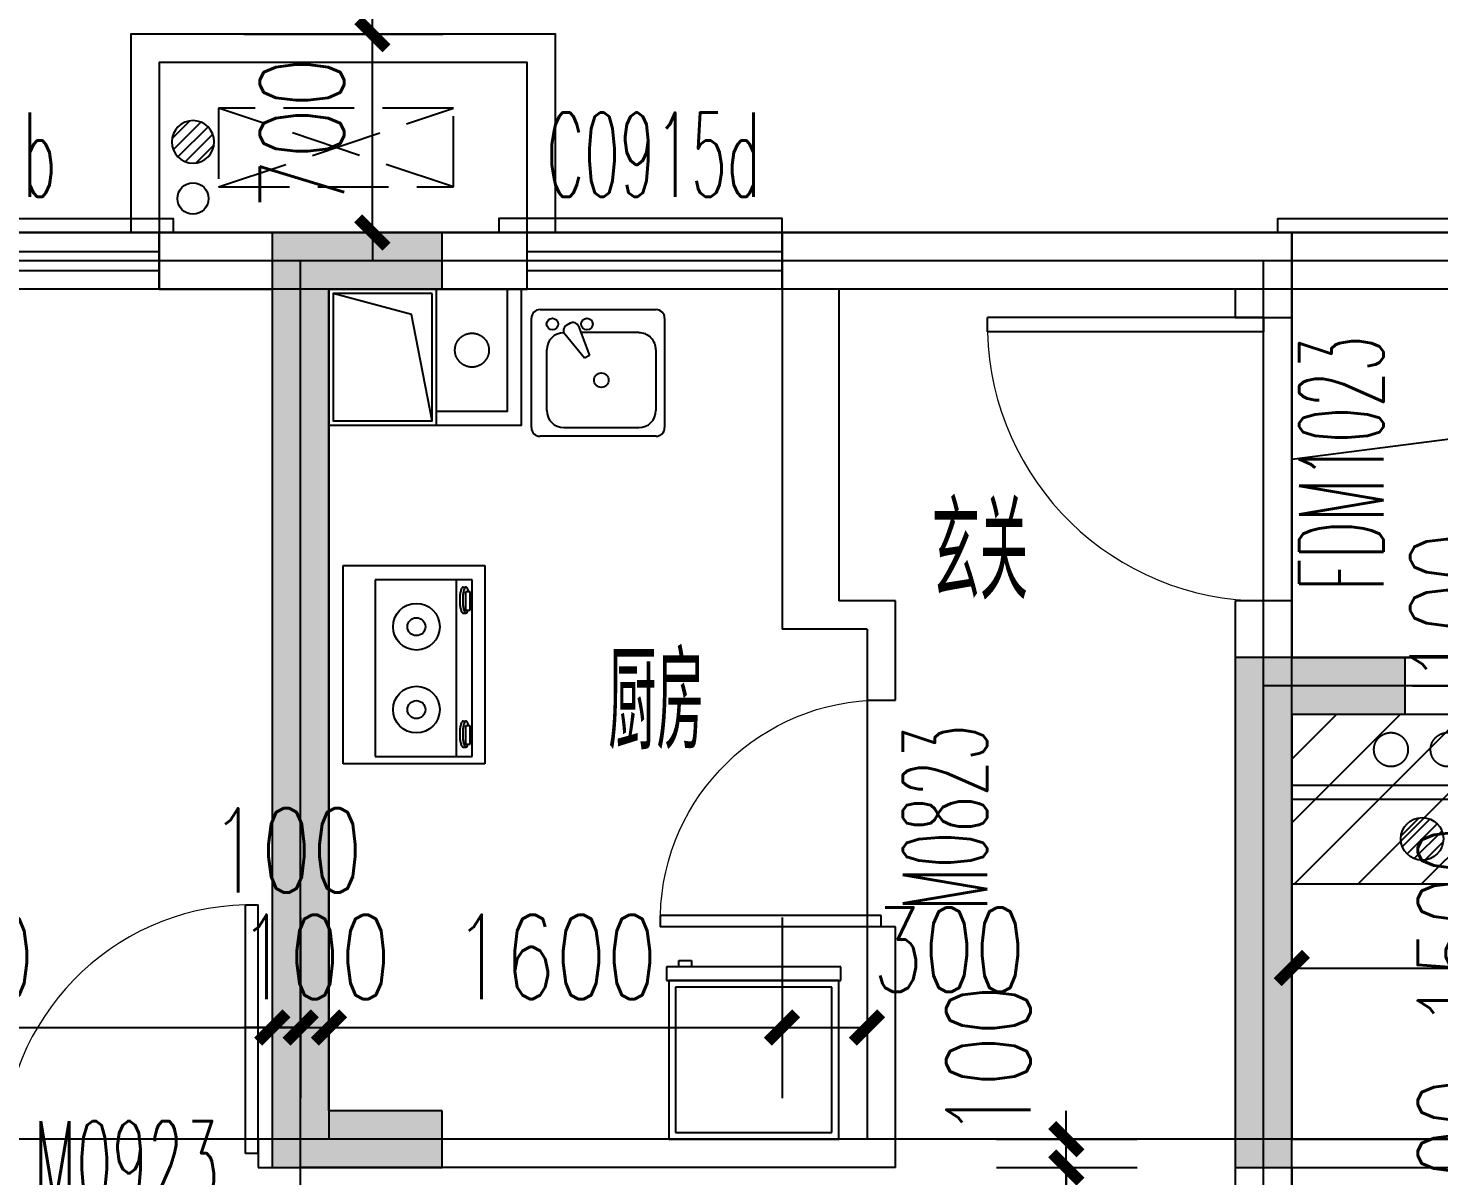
# Model space of a CAD drawing. Extents: x -59851 to 653804, y -249523 to 437614.
# Drawn here: x -14476 to -9495, y 73976 to 78027 of the extents above; entities that cross this region are included whole.
import ezdxf

# ---------------------------------------------------------------- set-up
doc = ezdxf.new("R2010")
doc.units = 0
doc.header["$LTSCALE"] = 1000
doc.header["$MEASUREMENT"] = 0
for name, pattern in [('CONTINOUS', [0]), ('DASH', [0.35, 0.25, -0.1]), ('PS', [3200, 1500, -200, 1500])]:
    doc.linetypes.add(name, pattern=pattern)
for name, color, linetype in [('_S-空调立管', 7, 'Continuous'), ('A-Lvtry（卫生间）', 5, 'Continuous'), ('A-Lvtry（厨房）', 5, 'CONTINOUS'), ('A-烟气道', 105, 'Continuous'), ('A-空调室外机', 5, 'DASH'), ('A-第三道尺寸线', 105, 'Continuous'), ('A-线脚看线', 9, 'Continuous'), ('A-降板区域', 251, 'Continuous'), ('AE-FLOR', 151, 'Continuous'), ('DOTE', 16, 'Continuous'), ('LABEL_PM', 7, 'Continuous'), ('mianji', 6, 'Continuous'), ('NL', 5, 'Continuous'), ('PS', 6, 'PS'), ('PUB_HATCH', 8, 'Continuous'), ('PUB_TEXT', 7, 'Continuous'), ('WALL', 2, 'Continuous'), ('WINDOW', 4, 'Continuous'), ('WINDOW_TEXT', 7, 'Continuous'), ('ys', 154, 'Continuous'), ('剪力墙', 6, 'Continuous'), ('栏杆', 142, 'Continuous')]:
    doc.layers.add(name, color=color, linetype=linetype)
doc.layers.add('A-area(算全面积)', color=21, linetype='Continuous', plot=False)
doc.layers.add('A-area(算半面积)', color=23, linetype='Continuous', plot=False)
doc.styles.add('_TCH_DIM_T3', font='SIMPLEX.shx', dxfattribs={"width": 0.705882, "bigfont": 'GBCBIG.shx'})
doc.styles.add('_TCH_WINDOW', font='SIMPLEX.shx', dxfattribs={"width": 0.7, "height": 3.5, "bigfont": 'GBCBIG.shx'})
doc.styles.get("Standard").update_dxf_attribs({"font": 'gbenor.shx', "width": 0.7, "bigfont": 'gbcbig.shx'})
doc.dimstyles.new('_TCH_ARCH&&100', dxfattribs={"dimtxt": 297.5, "dimasz": 100, "dimexe": 250, "dimexo": 300, "dimgap": 100, "dimtad": 1, "dimdec": 0, "dimzin": 0, "dimdsep": 46, "dimtxsty": '_TCH_DIM_T3', "dimblk": 'ARCHTICK', "dimcen": 0.09, "dimclrt": 7, "dimazin": 2, "dimtfac": 1, "dimtdec": 0, "dimtix": 1, "dimtmove": 2, "dimatfit": 3, "dimfxl": 0, "dimtolj": 1, "dimtzin": 0, "dimarcsym": 0})

# ---------------------------------------------------------------- blocks, each defined once
blk = doc.blocks.new('fdsfdsgfdsgb')
at = {"layer": 'mianji'}
blk.add_lwpolyline([(-168508.2, 145088.3), (-174408.2, 145088.3), (-174408.2, 146588.3), (-180008.2, 146588.3), (-180008.2, 146788.3), (-180608.2, 146788.3), (-180608.2, 143488.3), (-182008.2, 143488.3), (-182008.2, 146588.3), (-189308.2, 146588.3), (-189308.2, 148188.3), (-189958.2, 148188.3), (-189958.1, 146588.3), (-193608.2, 146588.3), (-193608.2, 146788.3), (-194208.2, 146788.3), (-194208.2, 143488.3), (-195608.2, 143488.3), (-195608.2, 146788.3), (-196208.2, 146788.3)], dxfattribs=at)
blk.add_lwpolyline([(-182008.2, 152188.3), (-182008.2, 150388.3), (-169908.2, 150388.3), (-169908.2, 146588.3), (-174408.2, 146588.3), (-174408.2, 145088.3), (-168508.2, 145088.3), (-168508.2, 151788.3), (-172408.2, 151788.3), (-172408.2, 152188.3)], close=True, dxfattribs=at)
blk = doc.blocks.new('zhouxianssceng0329')
at = {"layer": 'DOTE'}
for p, q in [((-3313.7, 143398.2), (-44988.6, 143398.2)), ((-13513.7, 132089.9), (-13513.7, 143398.2)), ((-10113.7, 132089.9), (-10113.7, 143398.2)), ((5501.3, 143298.2), (-44988.6, 143298.2)), ((5501.3, 141898.2), (-10113.7, 141898.2)), ((5501.3, 140298.2), (-44988.6, 140298.2))]:
    blk.add_line(p, q, dxfattribs=at)
blk = doc.blocks.new('jgjlq030328')
at = {"layer": 'PUB_HATCH'}
for points in [[(-259335, 13911.9), (-259735, 13911.9), (-259735, 16811.9), (-259335, 16811.9), (-259335, 17011.9), (-259935, 17011.9), (-259935, 13711.9), (-259735, 13711.9), (-259335, 13711.9)], [(-255935, 15511.9), (-256535, 15511.9), (-256535, 13711.9), (-256335, 13711.9), (-256335, 15311.9), (-255935, 15311.9)]]:
    blk.add_hatch(color=256, dxfattribs=at).paths.add_polyline_path(points)
at = {"layer": '剪力墙'}
for points in [[(-259335, 13911.9), (-259735, 13911.9), (-259735, 16811.9), (-259335, 16811.9), (-259335, 17011.9), (-259935, 17011.9), (-259935, 13711.9), (-259735, 13711.9), (-259335, 13711.9)], [(-255935, 15511.9), (-256535, 15511.9), (-256535, 13711.9), (-256335, 13711.9), (-256335, 15311.9), (-255935, 15311.9)]]:
    blk.add_lwpolyline(points, close=True, dxfattribs=at)
blk = doc.blocks.new('_ArchTick')
at = {"color": 0, "linetype": 'ByBlock', "const_width": 0.4}
blk.add_lwpolyline([(-0.5, -0.5), (0.5, 0.5)], dxfattribs=at)
blk = doc.blocks.new('*D757')
at = {"layer": 'A-第三道尺寸线', "color": 0, "lineweight": -2, "transparency": 16777216}
for p, q in [((17873.7, 167934.8), (17873.7, 168034.8)), ((17457.5, 167934.8), (18123.7, 167934.8)), ((17873.7, 167834.8), (17873.7, 167934.8)), ((17457.5, 167834.8), (18123.7, 167834.8)), ((17873.7, 167834.8), (17873.7, 167734.8))]:
    blk.add_line(p, q, dxfattribs=at)
at = {"layer": 'Defpoints', "color": 0, "transparency": 16777216}
for p in [(17157.5, 167934.8), (17873.7, 167934.8), (17157.5, 167834.8)]:
    blk.add_point(p, dxfattribs=at)
at = {"layer": 'A-第三道尺寸线', "color": 0, "lineweight": -2, "transparency": 16777216, "xscale": 100, "yscale": 100, "zscale": 100}
for p, rotation in [((17873.7, 167934.8), 270), ((17873.7, 167834.8), 90)]:
    blk.add_blockref('_ArchTick', p, dxfattribs=dict(at, rotation=rotation))
at = {"layer": 'A-第三道尺寸线', "color": 7, "transparency": 16777216, "insert": (17598.7, 168209.8), "char_height": 297.5, "attachment_point": 5, "rotation": 90, "style": '_TCH_DIM_T3'}
blk.add_mtext('\\A1;100', dxfattribs=at)
blk = doc.blocks.new('*D758')
at = {"layer": 'A-第三道尺寸线', "color": 0, "lineweight": -2, "transparency": 16777216}
for p, q in [((17457.5, 167834.8), (18123.7, 167834.8)), ((17873.7, 166334.8), (17873.7, 167834.8)), ((17457.5, 166334.8), (18123.7, 166334.8))]:
    blk.add_line(p, q, dxfattribs=at)
at = {"layer": 'Defpoints', "color": 0, "transparency": 16777216}
for p in [(17157.5, 167834.8), (17873.7, 167834.8), (17157.5, 166334.8)]:
    blk.add_point(p, dxfattribs=at)
at = {"layer": 'A-第三道尺寸线', "color": 0, "lineweight": -2, "transparency": 16777216, "xscale": 100, "yscale": 100, "zscale": 100}
for p, rotation in [((17873.7, 167834.8), 90), ((17873.7, 166334.8), 270)]:
    blk.add_blockref('_ArchTick', p, dxfattribs=dict(at, rotation=rotation))
at = {"layer": 'A-第三道尺寸线', "color": 7, "transparency": 16777216, "insert": (17625, 167084.8), "char_height": 297.5, "attachment_point": 5, "rotation": 90, "style": '_TCH_DIM_T3'}
blk.add_mtext('\\A1;1500', dxfattribs=at)
blk = doc.blocks.new('*D759')
at = {"layer": 'A-第三道尺寸线', "color": 0, "lineweight": -2, "transparency": 16777216}
for p, q in [((17873.7, 166334.8), (17873.7, 166434.8)), ((17457.5, 166334.8), (18123.7, 166334.8)), ((17873.7, 166234.8), (17873.7, 166334.8)), ((17457.5, 166234.8), (18123.7, 166234.8)), ((17873.7, 166234.8), (17873.7, 166134.8))]:
    blk.add_line(p, q, dxfattribs=at)
at = {"layer": 'Defpoints', "color": 0, "transparency": 16777216}
for p in [(17157.5, 166334.8), (17873.7, 166334.8), (17157.5, 166234.8)]:
    blk.add_point(p, dxfattribs=at)
at = {"layer": 'A-第三道尺寸线', "color": 0, "lineweight": -2, "transparency": 16777216, "xscale": 100, "yscale": 100, "zscale": 100}
for p, rotation in [((17873.7, 166334.8), 270), ((17873.7, 166234.8), 90)]:
    blk.add_blockref('_ArchTick', p, dxfattribs=dict(at, rotation=rotation))
at = {"layer": 'A-第三道尺寸线', "color": 7, "transparency": 16777216, "insert": (17625, 166284.8), "char_height": 297.5, "attachment_point": 5, "rotation": 90, "style": '_TCH_DIM_T3'}
blk.add_mtext('\\A1;100', dxfattribs=at)
blk = doc.blocks.new('*D760')
at = {"layer": 'A-第三道尺寸线', "color": 0, "lineweight": -2, "transparency": 16777216}
for p, q in [((17457.5, 166234.8), (18123.7, 166234.8)), ((17873.7, 164234.8), (17873.7, 166234.8)), ((17457.5, 164234.8), (18123.7, 164234.8))]:
    blk.add_line(p, q, dxfattribs=at)
at = {"layer": 'Defpoints', "color": 0, "transparency": 16777216}
for p in [(17157.5, 166234.8), (17873.7, 166234.8), (17157.5, 164234.8)]:
    blk.add_point(p, dxfattribs=at)
at = {"layer": 'A-第三道尺寸线', "color": 0, "lineweight": -2, "transparency": 16777216, "xscale": 100, "yscale": 100, "zscale": 100}
for p, rotation in [((17873.7, 166234.8), 90), ((17873.7, 164234.8), 270)]:
    blk.add_blockref('_ArchTick', p, dxfattribs=dict(at, rotation=rotation))
at = {"layer": 'A-第三道尺寸线', "color": 7, "transparency": 16777216, "insert": (17625, 165234.8), "char_height": 297.5, "attachment_point": 5, "rotation": 90, "style": '_TCH_DIM_T3'}
blk.add_mtext('\\A1;2000', dxfattribs=at)
blk = doc.blocks.new('*D770')
at = {"layer": 'A-第三道尺寸线', "color": 0, "lineweight": -2, "transparency": 16777216}
for p, q in [((17031.5, 166634.8), (17031.5, 167188.6)), ((19931.5, 166634.8), (19931.5, 167188.6)), ((17031.5, 166938.6), (19931.5, 166938.6))]:
    blk.add_line(p, q, dxfattribs=at)
at = {"layer": 'Defpoints', "color": 0, "transparency": 16777216}
for p in [(19931.5, 166938.6), (17031.5, 166334.8), (19931.5, 166334.8)]:
    blk.add_point(p, dxfattribs=at)
at = {"layer": 'A-第三道尺寸线', "color": 0, "lineweight": -2, "transparency": 16777216, "xscale": 100, "yscale": 100, "zscale": 100, "rotation": 180}
blk.add_blockref('_ArchTick', (17031.5, 166938.6), dxfattribs=at)
at = {"layer": 'A-第三道尺寸线', "color": 0, "lineweight": -2, "transparency": 16777216, "xscale": 100, "yscale": 100, "zscale": 100}
blk.add_blockref('_ArchTick', (19931.5, 166938.6), dxfattribs=at)
at = {"layer": 'A-第三道尺寸线', "color": 7, "transparency": 16777216, "insert": (18481.5, 167187.3), "char_height": 297.5, "attachment_point": 5, "style": '_TCH_DIM_T3'}
blk.add_mtext('\\A1;2900', dxfattribs=at)
blk = doc.blocks.new('ssxianjiao0329')
at = {"layer": 'A-线脚看线'}
for points in [[(-10063.7, 143498.2), (-10063.7, 143548.2), (-5563.7, 143548.2), (-5563.7, 147248.2), (-17613.7, 147248.2)], [(-15563.7, 143498.2), (-15563.7, 143548.2), (-13963.7, 143548.2), (-13963.7, 143498.2)], [(-11813.6, 143498.2), (-11813.6, 143548.2), (-12813.6, 143548.2), (-12813.6, 143498.2)]]:
    blk.add_lwpolyline(points, dxfattribs=at)
blk = doc.blocks.new('3-122')
at = {"layer": 'A-area(算全面积)'}
blk.add_lwpolyline([(-139372, 87898.2), (-139372, 80998.2), (-137972, 80998.2), (-137971.8, 84298.2), (-137372, 84298.2), (-137372, 84098.2), (-127272, 84098.2), (-127272, 87898.2)], close=True, dxfattribs=at)
at = {"layer": 'AE-FLOR'}
for points in [[(-139372, 87998.2), (-127172, 87998.2), (-127172, 83898.2), (-131772, 83898.2)], [(-139372, 87898.2), (-127272, 87898.2), (-127272, 84098.2), (-131772, 84098.2)]]:
    blk.add_lwpolyline(points, dxfattribs=at)
blk = doc.blocks.new('_LV13')
at = {"color": 0}
for p, q in [((-0.071, 0.495), (-0.495, 0.071)), ((0.183, 0.465), (-0.465, -0.183)), ((0.354, 0.354), (-0.354, -0.354)), ((0.465, 0.183), (-0.183, -0.465)), ((0.495, -0.071), (0.071, -0.495))]:
    blk.add_line(p, q, dxfattribs=at)
blk.add_circle((0, 0), 0.5)
blk = doc.blocks.new('jfdsjjkjkh')
at = {"layer": '_S-空调立管'}
blk.add_lwpolyline([(-13893.7, 146763.3, -1), (-13893.7, 146653.3, -1)], format="xyb", close=True, dxfattribs=at)
at = {"layer": 'NL', "ltscale": 0.5, "extrusion": (0, 0, -1), "xscale": 150, "yscale": 150, "zscale": -150, "rotation": 90}
blk.add_blockref('_LV13', (13893.7, 146908.3), dxfattribs=at)
blk = doc.blocks.new('e405055')
at = {"layer": 'NL', "ltscale": 0.5, "extrusion": (0, 0, -1), "xscale": -150, "yscale": 150, "zscale": -150}
blk.add_blockref('_LV13', (110896, 74166), dxfattribs=at)
blk = doc.blocks.new('t4')
at = {"layer": 'A-Lvtry（卫生间）'}
for p, q in [((3876514.8, 2551819.5), (3876514.8, 2552229.1)), ((3876545.3, 2552259.6), (3876931.4, 2552259.6)), ((3876961.9, 2552229.1), (3876961.9, 2551819.5)), ((3876819.6, 2552205.6), (3876606.3, 2552205.6)), ((3876545.3, 2552144.6), (3876545.3, 2551880.5)), ((3876790.3, 2552072.2), (3876875.1, 2552142)), ((3876913.8, 2552122.3), (3876905.6, 2552136.5)), ((3876800.4, 2552054.6), (3876790.3, 2552072.2)), ((3876903.3, 2552093.1), (3876800.4, 2552054.6)), ((3876880.6, 2551880.5), (3876880.6, 2552084.6)), ((3876931.4, 2551789), (3876545.3, 2551789)), ((3876606.3, 2551819.5), (3876819.6, 2551819.5))]:
    blk.add_line(p, q, dxfattribs=at)
for centre, major_axis, start_param, end_param in [((3876545.3, 2552229.1), (-21.6, 21.6), -0.785398, 0.785398), ((3876931.4, 2552229.1), (-21.6, 21.6), 3.926991, 5.497787), ((3876606.3, 2552144.6), (-43.1, 43.1), -0.785398, 0.785398), ((3876819.6, 2552144.6), (43.1, 43.1), 5.497787, 7.068583), ((3876911.1, 2552185.3), (-14.4, 14.4), 4.712389, 10.995574), ((3876888, 2552126.3), (14.4, 14.4), 6.021386, 7.757331), ((3876896.2, 2552112.2), (-14.4, 14.4), 2.714645, 4.45059), ((3876911.1, 2552063.4), (14.4, 14.4), 6.283185283893945, 12.56637059107353), ((3876713, 2552012.6), (18, 18), 6.283185283897186, 12.56637059107677), ((3876606.3, 2551880.5), (-43.1, 43.1), 0.785398, 2.356194), ((3876819.6, 2551880.5), (-43.1, 43.1), 2.356194, 3.926991), ((3876545.3, 2551819.5), (21.6, 21.6), 2.356194, 3.926991), ((3876931.4, 2551819.5), (-21.6, 21.6), 2.356194, 3.926991)]:
    blk.add_ellipse(centre, major_axis=major_axis, ratio=1, start_param=start_param, end_param=end_param, dxfattribs=at)
blk = doc.blocks.new('zt1')
at = {"layer": 'A-Lvtry（卫生间）', "linetype": 'Continuous'}
for p, q in [((-700, 0), (0, 0)), ((-700, -500), (-700, 0)), ((0, 0), (0, -500)), ((0, -500), (-700, -500))]:
    blk.add_line(p, q, dxfattribs=at)
at = {"layer": 'A-Lvtry（卫生间）'}
for p, q in [((-673.5, -113.1), (-673.5, -455.5)), ((-50.7, -113.1), (-673.5, -113.1)), ((-50.7, -455.5), (-50.7, -113.1)), ((-673.5, -399.8), (-50.7, -399.8)), ((-640.9, -422.1), (-640.8, -433.8)), ((-565.7, -431.5), (-630.4, -431.5)), ((-630.4, -431.5), (-630.4, -448.2)), ((-630.4, -448.2), (-565.7, -448.2)), ((-565.7, -448.2), (-565.7, -431.5)), ((-549.1, -423.2), (-549.1, -433.7)), ((-167.9, -422.1), (-167.8, -433.8)), ((-157.4, -431.5), (-157.4, -448.2)), ((-92.7, -431.5), (-157.4, -431.5)), ((-157.4, -448.2), (-92.7, -448.2)), ((-92.7, -448.2), (-92.7, -431.5)), ((-76.1, -423.2), (-76.1, -433.7)), ((-673.5, -455.5), (-50.7, -455.5))]:
    blk.add_line(p, q, dxfattribs=at)
for points in [[(-549.1, -423.2, 0.259034), (-551, -419.8, 0.076276), (-562.5, -414.9, 0.036515), (-576.1, -412.4, 0.026615), (-594.9, -411.4, 0.026615), (-613.8, -412.4, 0.036515), (-627.3, -414.9, 0.076276), (-638.9, -419.8, 0.259034), (-640.8, -423.2, 0.078462), (-640.6, -424.5, 0.056762)], [(-549.1, -433.7, 0.259034), (-551, -430.3, 0.076276), (-562.5, -425.4, 0.036515), (-576.1, -422.9, 0.026615), (-594.9, -421.9, 0.026615), (-613.8, -422.9, 0.036515), (-627.3, -425.4, 0.076276), (-638.9, -430.3, 0.259034), (-640.8, -433.7, 0.259034), (-638.9, -437.2, 0.056762), (-630.4, -441.2, 0.036515)], [(-565.7, -442.9, 0.008736), (-562.5, -442.1, 0.076276), (-551, -437.2, 0.259034), (-549.1, -433.7, 0.259034)], [(-76.1, -423.2, 0.259034), (-78, -419.8, 0.076276), (-89.5, -414.9, 0.036515), (-103.1, -412.4, 0.026615), (-121.9, -411.4, 0.026615), (-140.8, -412.4, 0.036515), (-154.3, -414.9, 0.076276), (-165.9, -419.8, 0.259034), (-167.8, -423.2, 0.078462), (-167.6, -424.5, 0.056762)], [(-76.1, -433.7, 0.259034), (-78, -430.3, 0.076276), (-89.5, -425.4, 0.036515), (-103.1, -422.9, 0.026615), (-121.9, -421.9, 0.026615), (-140.8, -422.9, 0.036515), (-154.3, -425.4, 0.076276), (-165.9, -430.3, 0.259034), (-167.8, -433.7, 0.259034), (-165.9, -437.2, 0.056762), (-157.4, -441.2, 0.036515)], [(-92.7, -442.9, 0.008736), (-89.5, -442.1, 0.076276), (-78, -437.2, 0.259034), (-76.1, -433.7, 0.259034)]]:
    blk.add_lwpolyline(points, format="xyb", dxfattribs=at)
at = {"layer": 'A-Lvtry（卫生间）', "linetype": 'Continuous'}
for centre, radius in [((-508.4, -258.5), 82.5), ((-215.8, -258.5), 82.5), ((-508.4, -258.5), 31.6), ((-215.8, -258.5), 31.6)]:
    blk.add_circle(centre, radius, dxfattribs=at)
at = {"layer": 'A-Lvtry（卫生间）', "width": 0.8, "flags": 9}
for tag in ['YSIZE', 'XSIZE']:
    blk.add_attdef(tag, (-350, 0), '', height=0.5, dxfattribs=at)
blk = doc.blocks.new('BX1')
at = {"layer": 'A-Lvtry（卫生间）'}
for p, q in [((-560, 8), (-607.7, 8)), ((-607.7, 8), (-607.7, -608)), ((-560, -608), (-560, 8)), ((0, 0), (-560, 0)), ((0, -600), (0, 0)), ((-560, 0), (-560, -600)), ((-24, -24), (-536, -24)), ((-536, -24), (-536, -576)), ((-24, -576), (-24, -24)), ((-631.1, -564.3), (-631.1, -520)), ((-631.1, -520), (-607.7, -520)), ((-607.7, -520), (-607.7, -564.3)), ((-607.7, -564.3), (-631.1, -564.3)), ((-536, -576), (-24, -576)), ((-607.7, -608), (-560, -608)), ((-560, -600), (0, -600))]:
    blk.add_line(p, q, dxfattribs=at)
blk = doc.blocks.new('ktswaj')
at = {"linetype": 'DASH'}
blk.add_lwpolyline([(15990.1, 179082.6), (15990.1, 178253.3), (16268.4, 178253.3), (16268.4, 179082.6)], close=True, dxfattribs=at)
for points in [[(15990.1, 179082.6), (16268.4, 178253.3)], [(15990.1, 178253.3), (16268.4, 179082.6)]]:
    blk.add_lwpolyline(points, dxfattribs=at)
blk = doc.blocks.new('*D936')
at = {"layer": 'A-第三道尺寸线', "color": 0, "lineweight": -2, "transparency": 16777216}
for p, q in [((-11813.7, 74888.2), (-11813.7, 74250)), ((-11513.7, 74888.2), (-11513.7, 74250)), ((-11813.7, 74500), (-11513.7, 74500))]:
    blk.add_line(p, q, dxfattribs=at)
at = {"layer": 'Defpoints', "color": 0, "transparency": 16777216}
for p in [(-11813.7, 75188.2), (-11513.7, 75188.2), (-11513.7, 74500)]:
    blk.add_point(p, dxfattribs=at)
at = {"layer": 'A-第三道尺寸线', "color": 0, "lineweight": -2, "transparency": 16777216, "xscale": 100, "yscale": 100, "zscale": 100, "rotation": 180}
blk.add_blockref('_ArchTick', (-11813.7, 74500), dxfattribs=at)
at = {"layer": 'A-第三道尺寸线', "color": 0, "lineweight": -2, "transparency": 16777216, "xscale": 100, "yscale": 100, "zscale": 100}
blk.add_blockref('_ArchTick', (-11513.7, 74500), dxfattribs=at)
at = {"layer": 'A-第三道尺寸线', "color": 7, "transparency": 16777216, "insert": (-11224.7, 74775), "char_height": 297.5, "attachment_point": 5, "style": '_TCH_DIM_T3'}
blk.add_mtext('\\A1;300', dxfattribs=at)
blk = doc.blocks.new('*D937')
at = {"layer": 'A-第三道尺寸线', "color": 0, "lineweight": -2, "transparency": 16777216}
for p, q in [((-13413.7, 74888.2), (-13413.7, 74250)), ((-11813.7, 74888.2), (-11813.7, 74250)), ((-13413.7, 74500), (-11813.7, 74500))]:
    blk.add_line(p, q, dxfattribs=at)
at = {"layer": 'Defpoints', "color": 0, "transparency": 16777216}
for p in [(-13413.7, 75188.2), (-11813.7, 75188.2), (-11813.7, 74500)]:
    blk.add_point(p, dxfattribs=at)
at = {"layer": 'A-第三道尺寸线', "color": 0, "lineweight": -2, "transparency": 16777216, "xscale": 100, "yscale": 100, "zscale": 100, "rotation": 180}
blk.add_blockref('_ArchTick', (-13413.7, 74500), dxfattribs=at)
at = {"layer": 'A-第三道尺寸线', "color": 0, "lineweight": -2, "transparency": 16777216, "xscale": 100, "yscale": 100, "zscale": 100}
blk.add_blockref('_ArchTick', (-11813.7, 74500), dxfattribs=at)
at = {"layer": 'A-第三道尺寸线', "color": 7, "transparency": 16777216, "insert": (-12613.7, 74748.8), "char_height": 297.5, "attachment_point": 5, "style": '_TCH_DIM_T3'}
blk.add_mtext('\\A1;1600', dxfattribs=at)
blk = doc.blocks.new('*D938')
at = {"layer": 'A-第三道尺寸线', "color": 0, "lineweight": -2, "transparency": 16777216}
for p, q in [((-13513.7, 74888.2), (-13513.7, 74250)), ((-13413.7, 74888.2), (-13413.7, 74250)), ((-13513.7, 74500), (-13613.7, 74500)), ((-13513.7, 74500), (-13413.7, 74500)), ((-13413.7, 74500), (-13313.7, 74500))]:
    blk.add_line(p, q, dxfattribs=at)
at = {"layer": 'Defpoints', "color": 0, "transparency": 16777216}
for p in [(-13513.7, 75188.2), (-13413.7, 75188.2), (-13413.7, 74500)]:
    blk.add_point(p, dxfattribs=at)
at = {"layer": 'A-第三道尺寸线', "color": 0, "lineweight": -2, "transparency": 16777216, "xscale": 100, "yscale": 100, "zscale": 100}
blk.add_blockref('_ArchTick', (-13513.7, 74500), dxfattribs=at)
at = {"layer": 'A-第三道尺寸线', "color": 0, "lineweight": -2, "transparency": 16777216, "xscale": 100, "yscale": 100, "zscale": 100, "rotation": 180}
blk.add_blockref('_ArchTick', (-13413.7, 74500), dxfattribs=at)
at = {"layer": 'A-第三道尺寸线', "color": 7, "transparency": 16777216, "insert": (-13463.7, 74748.8), "char_height": 297.5, "attachment_point": 5, "style": '_TCH_DIM_T3'}
blk.add_mtext('\\A1;100', dxfattribs=at)
blk = doc.blocks.new('*D939')
at = {"layer": 'A-第三道尺寸线', "color": 0, "lineweight": -2, "transparency": 16777216}
for p, q in [((-13613.7, 74888.2), (-13613.7, 74250)), ((-13513.7, 74888.2), (-13513.7, 74250)), ((-13613.7, 74500), (-13713.7, 74500)), ((-13613.7, 74500), (-13513.7, 74500)), ((-13513.7, 74500), (-13413.7, 74500))]:
    blk.add_line(p, q, dxfattribs=at)
at = {"layer": 'Defpoints', "color": 0, "transparency": 16777216}
for p in [(-13613.7, 75188.2), (-13513.7, 75188.2), (-13513.7, 74500)]:
    blk.add_point(p, dxfattribs=at)
at = {"layer": 'A-第三道尺寸线', "color": 0, "lineweight": -2, "transparency": 16777216, "xscale": 100, "yscale": 100, "zscale": 100}
blk.add_blockref('_ArchTick', (-13613.7, 74500), dxfattribs=at)
at = {"layer": 'A-第三道尺寸线', "color": 0, "lineweight": -2, "transparency": 16777216, "xscale": 100, "yscale": 100, "zscale": 100, "rotation": 180}
blk.add_blockref('_ArchTick', (-13513.7, 74500), dxfattribs=at)
at = {"layer": 'A-第三道尺寸线', "color": 7, "transparency": 16777216, "insert": (-13563.7, 75125), "char_height": 297.5, "attachment_point": 5, "style": '_TCH_DIM_T3'}
blk.add_mtext('\\A1;100', dxfattribs=at)
blk = doc.blocks.new('*D940')
at = {"layer": 'A-第三道尺寸线', "color": 0, "lineweight": -2, "transparency": 16777216}
for p, q in [((-16013.7, 74888.2), (-16013.7, 74250)), ((-13613.7, 74888.2), (-13613.7, 74250)), ((-16013.7, 74500), (-13613.7, 74500))]:
    blk.add_line(p, q, dxfattribs=at)
at = {"layer": 'Defpoints', "color": 0, "transparency": 16777216}
for p in [(-16013.7, 75188.2), (-13613.7, 75188.2), (-13613.7, 74500)]:
    blk.add_point(p, dxfattribs=at)
at = {"layer": 'A-第三道尺寸线', "color": 0, "lineweight": -2, "transparency": 16777216, "xscale": 100, "yscale": 100, "zscale": 100, "rotation": 180}
blk.add_blockref('_ArchTick', (-16013.7, 74500), dxfattribs=at)
at = {"layer": 'A-第三道尺寸线', "color": 0, "lineweight": -2, "transparency": 16777216, "xscale": 100, "yscale": 100, "zscale": 100}
blk.add_blockref('_ArchTick', (-13613.7, 74500), dxfattribs=at)
at = {"layer": 'A-第三道尺寸线', "color": 7, "transparency": 16777216, "insert": (-14813.7, 74748.8), "char_height": 297.5, "attachment_point": 5, "style": '_TCH_DIM_T3'}
blk.add_mtext('\\A1;2400', dxfattribs=at)
blk = doc.blocks.new('*D949')
at = {"layer": 'A-第三道尺寸线', "color": 0, "lineweight": -2, "transparency": 16777216}
for p, q in [((-10810.4, 74105.7), (-10810.4, 74205.7)), ((-11056.4, 74105.7), (-10560.4, 74105.7)), ((-10810.4, 74005.7), (-10810.4, 74105.7)), ((-11056.4, 74005.7), (-10560.4, 74005.7)), ((-10810.4, 74005.7), (-10810.4, 73905.7))]:
    blk.add_line(p, q, dxfattribs=at)
at = {"layer": 'Defpoints', "color": 0, "transparency": 16777216}
for p in [(-11356.4, 74105.7), (-10810.4, 74105.7), (-11356.4, 74005.7)]:
    blk.add_point(p, dxfattribs=at)
at = {"layer": 'A-第三道尺寸线', "color": 0, "lineweight": -2, "transparency": 16777216, "xscale": 100, "yscale": 100, "zscale": 100}
for p, rotation in [((-10810.4, 74105.7), 270), ((-10810.4, 74005.7), 90)]:
    blk.add_blockref('_ArchTick', p, dxfattribs=dict(at, rotation=rotation))
at = {"layer": 'A-第三道尺寸线', "color": 7, "transparency": 16777216, "insert": (-11085.4, 74380.7), "char_height": 297.5, "attachment_point": 5, "rotation": 90, "style": '_TCH_DIM_T3'}
blk.add_mtext('\\A1;100', dxfattribs=at)
blk = doc.blocks.new('*D950')
at = {"layer": 'A-第三道尺寸线', "color": 0, "lineweight": -2, "transparency": 16777216}
for p, q in [((-11056.4, 74005.7), (-10560.4, 74005.7)), ((-10810.4, 68505.7), (-10810.4, 74005.7)), ((-11056.4, 68505.7), (-10560.4, 68505.7))]:
    blk.add_line(p, q, dxfattribs=at)
at = {"layer": 'Defpoints', "color": 0, "transparency": 16777216}
for p in [(-11356.4, 74005.7), (-10810.4, 74005.7), (-11356.4, 68505.7)]:
    blk.add_point(p, dxfattribs=at)
at = {"layer": 'A-第三道尺寸线', "color": 0, "lineweight": -2, "transparency": 16777216, "xscale": 100, "yscale": 100, "zscale": 100}
for p, rotation in [((-10810.4, 74005.7), 90), ((-10810.4, 68505.7), 270)]:
    blk.add_blockref('_ArchTick', p, dxfattribs=dict(at, rotation=rotation))
at = {"layer": 'A-第三道尺寸线', "color": 7, "transparency": 16777216, "insert": (-11059.2, 71255.7), "char_height": 297.5, "attachment_point": 5, "rotation": 90, "style": '_TCH_DIM_T3'}
blk.add_mtext('\\A1;5500', dxfattribs=at)
blk = doc.blocks.new('*D2017')
at = {"layer": 'A-第三道尺寸线', "color": 0, "lineweight": -2, "transparency": 16777216}
for p, q in [((-13260.2, 78005.7), (-13260.2, 78105.7)), ((-13713.7, 78005.7), (-13010.2, 78005.7)), ((-13260.2, 77305.7), (-13260.2, 78005.7)), ((-13713.7, 77305.7), (-13010.2, 77305.7)), ((-13260.2, 77305.7), (-13260.2, 77205.7))]:
    blk.add_line(p, q, dxfattribs=at)
at = {"layer": 'Defpoints', "color": 0, "transparency": 16777216}
for p in [(-14013.7, 78005.7), (-13260.2, 78005.7), (-14013.7, 77305.7)]:
    blk.add_point(p, dxfattribs=at)
at = {"layer": 'A-第三道尺寸线', "color": 0, "lineweight": -2, "transparency": 16777216, "xscale": 100, "yscale": 100, "zscale": 100}
for p, rotation in [((-13260.2, 78005.7), 270), ((-13260.2, 77305.7), 90)]:
    blk.add_blockref('_ArchTick', p, dxfattribs=dict(at, rotation=rotation))
at = {"layer": 'A-第三道尺寸线', "color": 7, "transparency": 16777216, "insert": (-13508.9, 77655.7), "char_height": 297.5, "attachment_point": 5, "rotation": 90, "style": '_TCH_DIM_T3'}
blk.add_mtext('\\A1;700', dxfattribs=at)
blk = doc.blocks.new('$DorLib2D$00000001')
for p, q in [((0.45, 0.975), (0.5, 0.975)), ((0.45, 0), (0.45, 0.975)), ((0.5, 0), (0.5, 0.975)), ((0.5, 0), (0.45, 0))]:
    blk.add_line(p, q)
at = {"lineweight": 13}
blk.add_arc((0.475, 0), 0.975, 91.4693, 180, dxfattribs=at)
blk = doc.blocks.new('$TCHSYS$WIN2D')
for p, q in [((-0.5, 0.5), (0.5, 0.5)), ((-0.5, 0.5), (-0.5, -0.5)), ((0.5, 0.5), (0.5, -0.5)), ((0.5, 0.1667), (-0.5, 0.1667)), ((0.5, -0.1667), (-0.5, -0.1667)), ((-0.5, -0.5), (0.5, -0.5))]:
    blk.add_line(p, q)
blk = doc.blocks.new('A4huhuxing')
at = {"layer": 'A-降板区域'}
h = blk.add_hatch(dxfattribs=at)
h.set_pattern_fill('ANSI31', color=256, scale=100)
h.set_pattern_definition([(45, (25445.86, 0.02), (-112.2532, 112.2532), [])])
h.paths.add_polyline_path([(19631.5, 167834.8), (19631.5, 167234.8), (17031.5, 167234.8), (17031.5, 167834.8)])
blk.add_lwpolyline([(19631.5, 167834.8), (19631.5, 167234.8), (17031.5, 167234.8), (17031.5, 167834.8)], close=True, dxfattribs=at)
at = {"layer": 'PS', "ltscale": 0.5}
for centre in [(17381.5, 167709.8), (17581.5, 167709.8)]:
    blk.add_circle(centre, 60, dxfattribs=at)
at = {"layer": 'WALL'}
for p, q in [((16831.5, 168034.8), (16831.5, 166234.8)), ((17981.5, 168034.8), (16831.5, 168034.8)), ((17031.5, 167834.8), (17031.5, 166334.8)), ((17031.5, 167834.8), (17981.5, 167834.8)), ((17031.5, 166334.8), (18931.5, 166334.8)), ((16831.5, 166234.8), (16831.5, 164334.8)), ((17031.5, 166234.8), (18831.5, 166234.8)), ((17031.5, 166234.8), (17031.5, 164334.8))]:
    blk.add_line(p, q, dxfattribs=at)
for points in [[(17031.5, 167534.8), (17931.5, 167534.8), (17931.5, 167834.8)], [(17031.5, 167584.8), (17881.5, 167584.8), (17881.5, 167834.8)]]:
    blk.add_lwpolyline(points, dxfattribs=at)
at = {"layer": 'A-第三道尺寸线'}
dim = blk.add_linear_dim(base=(17873.7, 167934.8), p1=(17157.5, 167834.8), p2=(17157.5, 167934.8), angle=90, dimstyle='_TCH_ARCH&&100', dxfattribs=at)
dim.commit()
dim.dimension.update_dxf_attribs({"geometry": '*D757', "text_midpoint": (17598.7, 168209.8), "dimtype": 129})
for p1, p2, distance, picture, middle in [((17157.5, 166334.8), (17157.5, 167834.8), -716.2, '*D758', (17625, 167084.8)), ((17031.5, 166334.8), (19931.5, 166334.8), 603.8, '*D770', (18481.5, 167187.3)), ((17157.5, 166234.8), (17157.5, 166334.8), -716.2, '*D759', (17625, 166284.8)), ((17157.5, 164234.8), (17157.5, 166234.8), -716.2, '*D760', (17625, 165234.8))]:
    dim = blk.add_aligned_dim(p1=p1, p2=p2, distance=distance, dimstyle='_TCH_ARCH&&100', dxfattribs=at)
    dim.commit()
    dim.dimension.update_dxf_attribs({"geometry": picture, "text_midpoint": middle})

msp = doc.modelspace()

# ---------------------------------------------------------------- linework, layer by layer
at = {"layer": 'A-烟气道'}
for points in [[(-13033.7, 77105.7), (-13413.7, 77105.7), (-13413.7, 76625.7), (-13033.7, 76625.7)], [(-13048.7, 77090.7), (-13398.7, 77090.7), (-13398.7, 76640.7), (-13048.7, 76640.7)]]:
    msp.add_lwpolyline(points, close=True, dxfattribs=at)
msp.add_lwpolyline([(-13048.7, 76640.7), (-13122.1, 77016.6), (-13398.7, 77090.7)], dxfattribs=at)
at = {"layer": 'PS', "ltscale": 0.5}
msp.add_circle((-12908.7, 76890.7), 60, dxfattribs=at)
at = {"layer": 'WALL'}
for p, q in [((-13513.7, 77305.7), (-14013.7, 77305.7)), ((-14013.7, 77305.7), (-14013.7, 77105.7)), ((-12713.7, 77305.7), (-13513.7, 77305.7)), ((-12713.7, 77105.7), (-12713.7, 77305.7)), ((-11713.7, 77305.7), (-11813.7, 77305.7)), ((-11813.7, 77305.7), (-11813.7, 77105.7)), ((-10013.7, 77305.7), (-11713.7, 77305.7)), ((-10013.7, 77005.7), (-10013.7, 77305.7)), ((-14013.7, 77105.7), (-13613.7, 77105.7)), ((-13613.7, 77105.7), (-13613.7, 74105.7)), ((-13413.7, 77105.7), (-13413.7, 74105.7)), ((-13413.7, 77105.7), (-12713.7, 77105.7)), ((-11813.7, 77105.7), (-11813.7, 75905.7)), ((-11613.7, 77105.7), (-11613.7, 76005.7)), ((-10213.7, 77105.7), (-11613.7, 77105.7)), ((-10213.7, 77105.7), (-10213.7, 77005.7)), ((-10213.7, 77005.7), (-10013.7, 77005.7)), ((-11413.7, 76005.7), (-11613.7, 76005.7)), ((-11413.7, 75655.7), (-11413.7, 76005.7)), ((-11513.7, 75905.7), (-11813.7, 75905.7)), ((-11513.7, 75905.7), (-11513.7, 75655.7)), ((-11513.7, 75655.7), (-11413.7, 75655.7)), ((-11413.7, 74855.7), (-11513.7, 74855.7)), ((-11513.7, 74855.7), (-11513.7, 74105.7)), ((-11413.7, 74005.7), (-11413.7, 74855.7)), ((-13613.7, 74105.7), (-13663.7, 74105.7)), ((-13663.7, 74105.7), (-13663.7, 74005.7)), ((-11513.7, 74105.7), (-13413.7, 74105.7)), ((-13663.7, 74005.7), (-13513.7, 74005.7)), ((-11413.7, 74005.7), (-13513.7, 74005.7))]:
    msp.add_line(p, q, dxfattribs=at)
for points in [[(-13033.7, 76625.7), (-12733.7, 76625.7), (-12733.7, 77105.7)], [(-13033.7, 76675.7), (-12783.7, 76675.7), (-12783.7, 77105.7)]]:
    msp.add_lwpolyline(points, dxfattribs=at)
at = {"layer": 'WINDOW'}
msp.add_line((-11513.7, 75655.7), (-11513.7, 74855.7), dxfattribs=at)
at = {"layer": '栏杆'}
for points in [[(-12613.7, 77305.7), (-12613.7, 78005.7), (-14113.7, 78005.7), (-14113.7, 77305.7)], [(-12713.7, 77305.7), (-12713.7, 77905.7), (-14013.7, 77905.7), (-14013.7, 77305.7)]]:
    msp.add_lwpolyline(points, dxfattribs=at)

# ---------------------------------------------------------------- block references
for name, p in [('zhouxianssceng0329', (0, -66192.5)), ('fdsfdsgfdsgb', (164394.5, -69282.6))]:
    msp.add_blockref(name, p)
at = {"layer": 'A-Lvtry（厨房）', "rotation": 90}
msp.add_blockref('t4', (2539560.7, -3799928.2), dxfattribs=at)
at = {"layer": 'A-Lvtry（厨房）', "extrusion": (-1.08889e-08, 3.92285e-11, 1)}
for name, p, rotation in [('zt1', (-13363.4, 76130.3, 0), 90.0000013340213), ('BX1', (-11613.6, 74105.7, 0), 270)]:
    msp.add_blockref(name, p, dxfattribs=dict(at, rotation=rotation))
at = {"layer": 'A-空调室外机', "rotation": 90}
msp.add_blockref('ktswaj', (165279.2, 61476.5), dxfattribs=at)
at = {"layer": 'WINDOW'}
ref = msp.add_blockref('$TCHSYS$WIN2D', (-14763.7, 77205.7), dxfattribs=dict(at, xscale=1500, yscale=200, zscale=1500, rotation=180))
ref.add_attrib('A', 'C1515b', (-15131.2, 77432), dxfattribs={"layer": 'WINDOW_TEXT', "height": 297.5, "style": '_TCH_WINDOW', "width": 0.494118})
ref = msp.add_blockref('$TCHSYS$WIN2D', (-12263.7, 77205.7), dxfattribs=dict(at, xscale=900, yscale=200, zscale=900, rotation=180))
ref.add_attrib('A', 'C0915d', (-12645.2, 77432), dxfattribs={"layer": 'WINDOW_TEXT', "height": 297.5, "style": '_TCH_WINDOW', "width": 0.494118})
ref = msp.add_blockref('$DorLib2D$00000001', (-11463.7, 75255.7), dxfattribs=dict(at, xscale=800, yscale=-800, zscale=800, rotation=270))
ref.add_attrib('A', 'M0823', (-11090, 74912.7), dxfattribs={"layer": 'WINDOW_TEXT', "height": 297.5, "rotation": 90, "style": '_TCH_WINDOW', "width": 0.494118})
ref = msp.add_blockref('$DorLib2D$00000001', (-14113.7, 74055.7), dxfattribs=dict(at, xscale=-900, yscale=-900, zscale=-900, rotation=180))
ref.add_attrib('A', 'M0923', (-14456.7, 73871.8), dxfattribs={"layer": 'WINDOW_TEXT', "height": 297.5, "style": '_TCH_WINDOW', "width": 0.494118})
at = {"layer": '剪力墙'}
msp.add_blockref('jgjlq030328', (246321.3, 60293.8), dxfattribs=at)

# ---------------------------------------------------------------- texts
at = {"layer": 'PUB_TEXT', "width": 0.7}
for s, p in [('玄关', (-11285.6, 76009.9)), ('厨房', (-12427.4, 75481.7))]:
    msp.add_text(s, height=337.59, dxfattribs=at).set_placement(p)

# ---------------------------------------------------------------- dimensions: what is measured, and where the dimension line sits
at = {"layer": 'A-第三道尺寸线'}
for p1, p2, distance, picture, middle in [((-14013.7, 77305.7), (-14013.7, 78005.7), -753.5, '*D2017', (-13508.9, 77655.7)), ((-16013.7, 75188.2), (-13613.7, 75188.2), -688.2, '*D940', (-14813.7, 74748.8)), ((-13513.7, 75188.2), (-13413.7, 75188.2), -688.2, '*D938', (-13463.7, 74748.8)), ((-13413.7, 75188.2), (-11813.7, 75188.2), -688.2, '*D937', (-12613.7, 74748.8))]:
    dim = msp.add_aligned_dim(p1=p1, p2=p2, distance=distance, dimstyle='_TCH_ARCH&&100', dxfattribs=at)
    dim.commit()
    dim.dimension.update_dxf_attribs({"geometry": picture, "text_midpoint": middle})
for base, p1, p2, picture, middle in [((-13513.7, 74500), (-13613.7, 75188.2), (-13513.7, 75188.2), '*D939', (-13563.7, 75125)), ((-11513.7, 74500), (-11813.7, 75188.2), (-11513.7, 75188.2), '*D936', (-11224.7, 74775))]:
    dim = msp.add_linear_dim(base=base, p1=p1, p2=p2, angle=0, dimstyle='_TCH_ARCH&&100', dxfattribs=at)
    dim.commit()
    dim.dimension.update_dxf_attribs({"geometry": picture, "text_midpoint": middle, "dimtype": 161})

# ---------------------------------------------------------------- next in the draw order: block references
msp.add_blockref('A4huhuxing', (-27045.2, -92229.1))

# ---------------------------------------------------------------- next in the draw order: linework, layer by layer
at = {"layer": 'WALL'}
for p, q in [((-10013.7, 76005.7), (-10213.7, 76005.7)), ((-10213.7, 76005.7), (-10213.7, 68505.7)), ((-10013.7, 68405.7), (-10013.7, 76005.7))]:
    msp.add_line(p, q, dxfattribs=at)
at = {"layer": 'WINDOW'}
msp.add_line((-10013.7, 77005.7), (-10013.7, 76005.7), dxfattribs=at)
at = {"layer": 'ys'}
msp.add_lwpolyline([(-10013.7, 76505.7), (-4113.7, 77264.5)], dxfattribs=at)

# ---------------------------------------------------------------- next in the draw order: block references
msp.add_blockref('ssxianjiao0329', (0, -66192.5))
at = {"layer": 'A-area(算半面积)'}
for name, p in [('jfdsjjkjkh', (0, -69282.6)), ('e405055', (101342.3, 999.7, 0))]:
    msp.add_blockref(name, p, dxfattribs=at)
at = {"layer": 'LABEL_PM'}
msp.add_blockref('3-122', (121758.3, -6792.5), dxfattribs=at)
at = {"layer": 'WINDOW'}
ref = msp.add_blockref('$DorLib2D$00000001', (-10113.7, 76505.7), dxfattribs=dict(at, xscale=-1000, yscale=-1000, zscale=-1000, rotation=270))
ref.add_attrib('A', 'FDM1023', (-9690, 76040.2), dxfattribs={"layer": 'WINDOW_TEXT', "height": 297.5, "rotation": 90, "style": '_TCH_WINDOW', "width": 0.494118})

# ---------------------------------------------------------------- next in the draw order: dimensions: what is measured, and where the dimension line sits
at = {"layer": 'A-第三道尺寸线'}
dim = msp.add_linear_dim(base=(-10810.4, 74105.7), p1=(-11356.4, 74005.7), p2=(-11356.4, 74105.7), angle=90, dimstyle='_TCH_ARCH&&100', dxfattribs=at)
dim.commit()
dim.dimension.update_dxf_attribs({"geometry": '*D949', "text_midpoint": (-11085.4, 74380.7), "dimtype": 161})
dim = msp.add_aligned_dim(p1=(-11356.4, 68505.7), p2=(-11356.4, 74005.7), distance=-546, dimstyle='_TCH_ARCH&&100', dxfattribs=at)
dim.commit()
dim.dimension.update_dxf_attribs({"geometry": '*D950', "text_midpoint": (-11059.2, 71255.7)})

doc.saveas('drawing.dxf')
